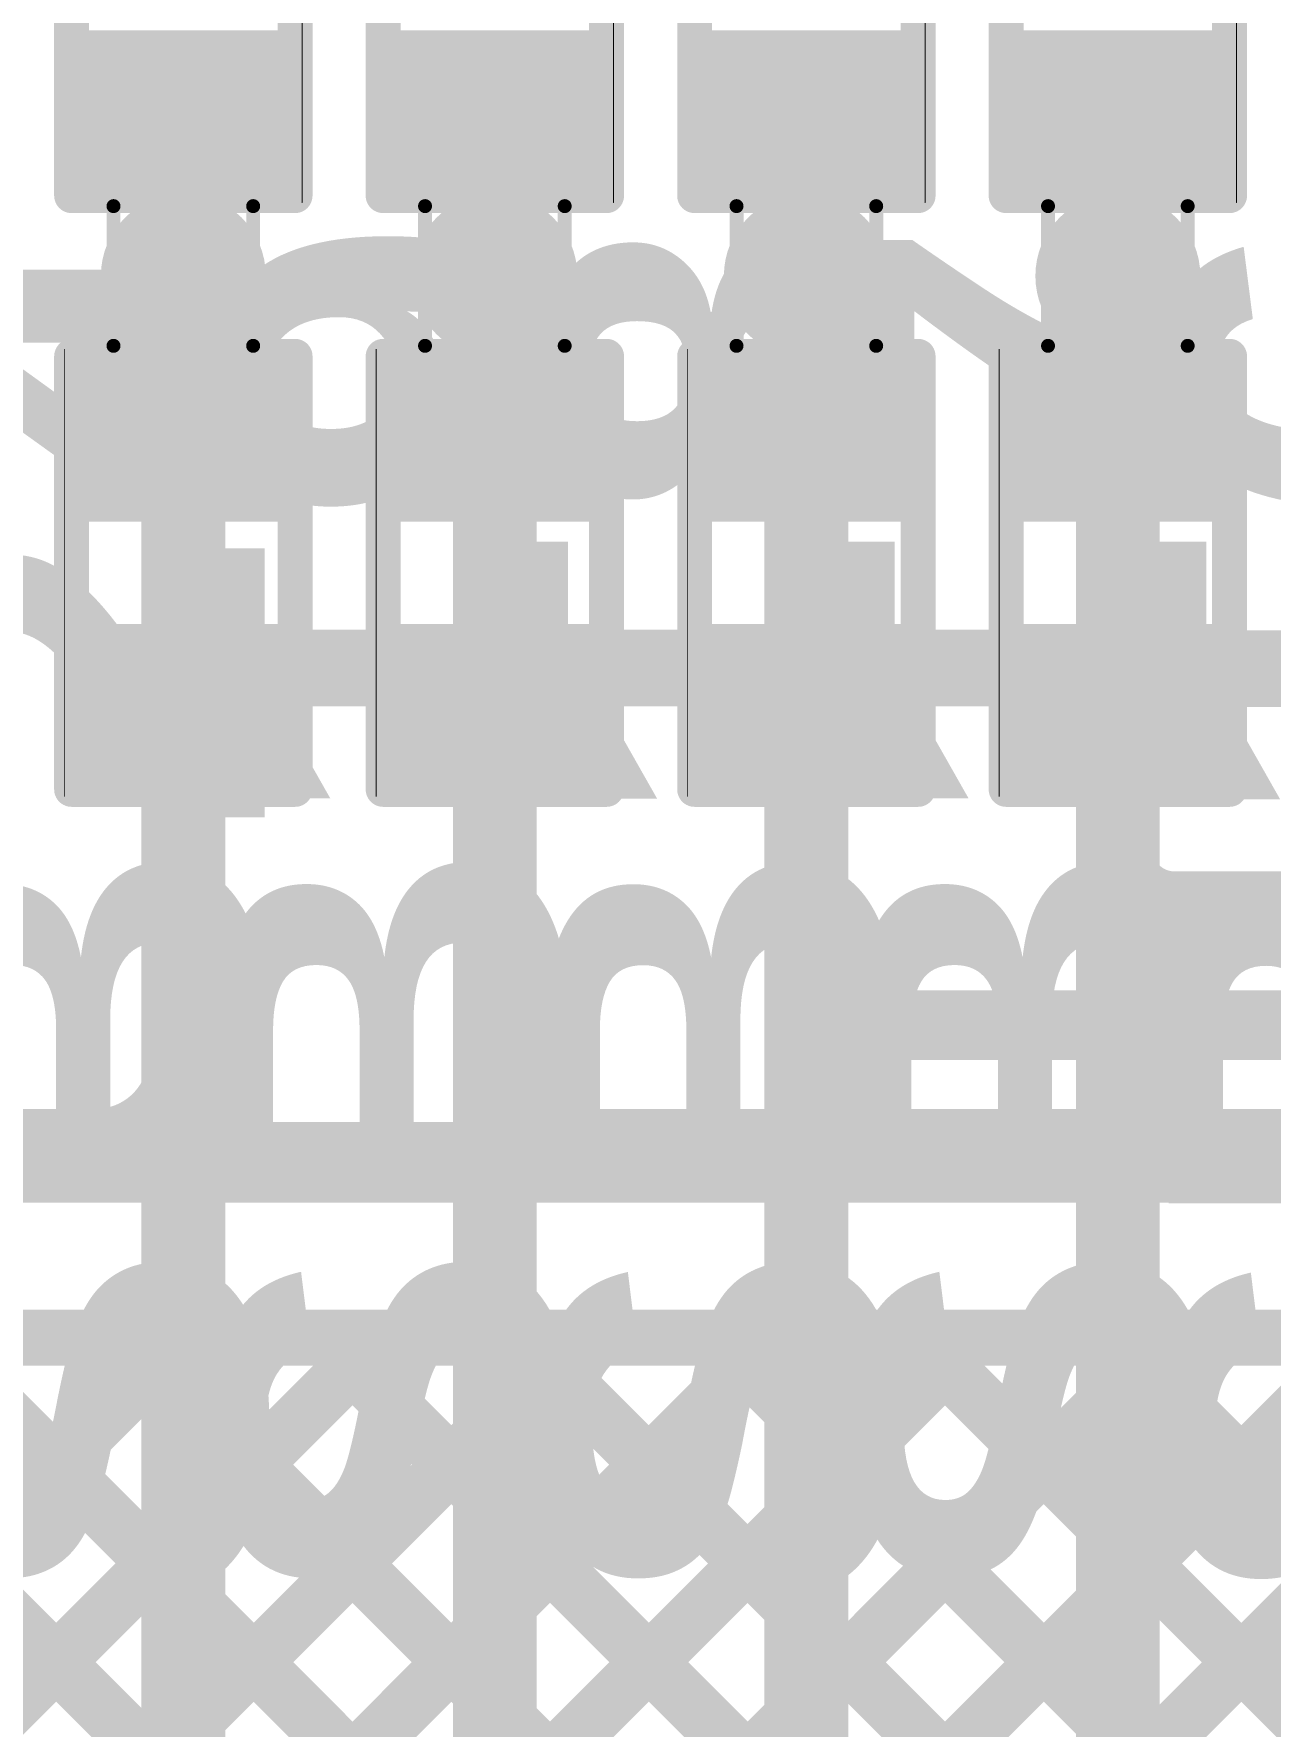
# Model space of a CAD drawing. Header units: inches. Extents: x -17 to 443, y -40 to 218.
# Drawn here: x 100.09 to 104.59, y 131.25 to 137.41 of the extents above; entities that cross this region are included whole.
import ezdxf

# ---------------------------------------------------------------- set-up
doc = ezdxf.new("R2010")
doc.units = ezdxf.units.IN
for name, color, linetype in [('Bottom Layer', 5, 'Continuous'), ('Drill Drawing', 1, 'Continuous'), ('Top Layer', 1, 'Continuous'), ('Top Overlay', 2, 'Continuous'), ('Top Paste', 8, 'Continuous'), ('Top Solder', 216, 'Continuous'), ('Via Holes', 16, 'Continuous')]:
    doc.layers.add(name, color=color, linetype=linetype)
doc.styles.add('Arial Black_Bold', font='', dxfattribs={"height": 0.2})
doc.styles.get('Arial Black_Bold').set_extended_font_data('Arial Black', bold=True)

# ---------------------------------------------------------------- blocks, each defined once
blk = doc.blocks.new('S______B______0402_17')
at = {"layer": 'Top Layer'}
for points in [[(-0.6985, -0.3175), (-0.6985, 0.3175), (-0.2413, 0.3175), (-0.2413, -0.3175)], [(0.2413, -0.3175), (0.2413, 0.3175), (0.6985, 0.3175), (0.6985, -0.3175)]]:
    blk.add_hatch(color=1, dxfattribs=at).paths.add_polyline_path(points)
at = {"layer": 'Top Paste'}
for points in [[(-0.6985, -0.3175), (-0.6985, 0.3175), (-0.2413, 0.3175), (-0.2413, -0.3175)], [(0.2413, -0.3175), (0.2413, 0.3175), (0.6985, 0.3175), (0.6985, -0.3175)]]:
    blk.add_hatch(color=8, dxfattribs=at).paths.add_polyline_path(points)
at = {"layer": 'Top Solder'}
for points in [[(-0.7535, -0.3725), (-0.7535, 0.3725), (-0.1863, 0.3725), (-0.1863, -0.3725)], [(0.1863, -0.3725), (0.1863, 0.3725), (0.7535, 0.3725), (0.7535, -0.3725)]]:
    blk.add_hatch(color=216, dxfattribs=at).paths.add_polyline_path(points)
at = {"layer": 'Top Overlay'}
for points in [[(-0.7874, 0.4064, 0.127, 0.127, 0), (0.7874, 0.4064, 0.127, 0.127, 0)], [(-0.7874, 0.4064, 0.127, 0.127, 0), (-0.7874, -0.4064, 0.127, 0.127, 0)], [(0.7874, 0.4064, 0.127, 0.127, 0), (0.7874, -0.4064, 0.127, 0.127, 0)], [(-0.7874, -0.4064, 0.127, 0.127, 0), (0.7874, -0.4064, 0.127, 0.127, 0)], [(-0.8128, -0.4318, 0.00323, 0.00323, 0), (0.8128, -0.4318, 0.00323, 0.00323, 0)]]:
    blk.add_lwpolyline(points, format="xyseb", dxfattribs=at)
for points in [[(-0.8191, 0.4064, 0.0635, 0.0635, 1), (-0.7556, 0.4064, 0.0635, 0.0635, 1)], [(-0.8191, 0.4064, 0.0635, 0.0635, 1), (-0.7556, 0.4064, 0.0635, 0.0635, 1)], [(0.7556, 0.4064, 0.0635, 0.0635, 1), (0.8191, 0.4064, 0.0635, 0.0635, 1)], [(0.7556, 0.4064, 0.0635, 0.0635, 1), (0.8191, 0.4064, 0.0635, 0.0635, 1)], [(-0.8191, -0.4064, 0.0635, 0.0635, 1), (-0.7556, -0.4064, 0.0635, 0.0635, 1)], [(-0.8191, -0.4064, 0.0635, 0.0635, 1), (-0.7556, -0.4064, 0.0635, 0.0635, 1)], [(0.7556, -0.4064, 0.0635, 0.0635, 1), (0.8191, -0.4064, 0.0635, 0.0635, 1)], [(0.7556, -0.4064, 0.0635, 0.0635, 1), (0.8191, -0.4064, 0.0635, 0.0635, 1)], [(-0.8136, -0.4318, 0.00161, 0.00161, 1), (-0.812, -0.4318, 0.00161, 0.00161, 1)], [(0.812, -0.4318, 0.00161, 0.00161, 1), (0.8136, -0.4318, 0.00161, 0.00161, 1)]]:
    blk.add_lwpolyline(points, format="xyseb", close=True, dxfattribs=at)
blk = doc.blocks.new('S______B______0402_18')
at = {"layer": 'Top Layer'}
for points in [[(-0.6985, -0.3175), (-0.6985, 0.3175), (-0.2413, 0.3175), (-0.2413, -0.3175)], [(0.2413, -0.3175), (0.2413, 0.3175), (0.6985, 0.3175), (0.6985, -0.3175)]]:
    blk.add_hatch(color=1, dxfattribs=at).paths.add_polyline_path(points)
at = {"layer": 'Top Paste'}
for points in [[(-0.6985, -0.3175), (-0.6985, 0.3175), (-0.2413, 0.3175), (-0.2413, -0.3175)], [(0.2413, -0.3175), (0.2413, 0.3175), (0.6985, 0.3175), (0.6985, -0.3175)]]:
    blk.add_hatch(color=8, dxfattribs=at).paths.add_polyline_path(points)
at = {"layer": 'Top Solder'}
for points in [[(-0.7535, -0.3725), (-0.7535, 0.3725), (-0.1863, 0.3725), (-0.1863, -0.3725)], [(0.1863, -0.3725), (0.1863, 0.3725), (0.7535, 0.3725), (0.7535, -0.3725)]]:
    blk.add_hatch(color=216, dxfattribs=at).paths.add_polyline_path(points)
at = {"layer": 'Top Overlay'}
for points in [[(-0.7874, 0.4064, 0.127, 0.127, 0), (0.7874, 0.4064, 0.127, 0.127, 0)], [(-0.7874, 0.4064, 0.127, 0.127, 0), (-0.7874, -0.4064, 0.127, 0.127, 0)], [(0.7874, 0.4064, 0.127, 0.127, 0), (0.7874, -0.4064, 0.127, 0.127, 0)], [(-0.7874, -0.4064, 0.127, 0.127, 0), (0.7874, -0.4064, 0.127, 0.127, 0)], [(-0.8128, -0.4318, 0.00323, 0.00323, 0), (0.8128, -0.4318, 0.00323, 0.00323, 0)]]:
    blk.add_lwpolyline(points, format="xyseb", dxfattribs=at)
for points in [[(-0.8191, 0.4064, 0.0635, 0.0635, 1), (-0.7556, 0.4064, 0.0635, 0.0635, 1)], [(-0.8191, 0.4064, 0.0635, 0.0635, 1), (-0.7556, 0.4064, 0.0635, 0.0635, 1)], [(0.7556, 0.4064, 0.0635, 0.0635, 1), (0.8191, 0.4064, 0.0635, 0.0635, 1)], [(0.7556, 0.4064, 0.0635, 0.0635, 1), (0.8191, 0.4064, 0.0635, 0.0635, 1)], [(-0.8191, -0.4064, 0.0635, 0.0635, 1), (-0.7556, -0.4064, 0.0635, 0.0635, 1)], [(-0.8191, -0.4064, 0.0635, 0.0635, 1), (-0.7556, -0.4064, 0.0635, 0.0635, 1)], [(0.7556, -0.4064, 0.0635, 0.0635, 1), (0.8191, -0.4064, 0.0635, 0.0635, 1)], [(0.7556, -0.4064, 0.0635, 0.0635, 1), (0.8191, -0.4064, 0.0635, 0.0635, 1)], [(-0.8136, -0.4318, 0.00161, 0.00161, 1), (-0.812, -0.4318, 0.00161, 0.00161, 1)], [(0.812, -0.4318, 0.00161, 0.00161, 1), (0.8136, -0.4318, 0.00161, 0.00161, 1)]]:
    blk.add_lwpolyline(points, format="xyseb", close=True, dxfattribs=at)
blk = doc.blocks.new('S______B______0402_19')
at = {"layer": 'Top Layer'}
for points in [[(-0.6985, -0.3175), (-0.6985, 0.3175), (-0.2413, 0.3175), (-0.2413, -0.3175)], [(0.2413, -0.3175), (0.2413, 0.3175), (0.6985, 0.3175), (0.6985, -0.3175)]]:
    blk.add_hatch(color=1, dxfattribs=at).paths.add_polyline_path(points)
at = {"layer": 'Top Paste'}
for points in [[(-0.6985, -0.3175), (-0.6985, 0.3175), (-0.2413, 0.3175), (-0.2413, -0.3175)], [(0.2413, -0.3175), (0.2413, 0.3175), (0.6985, 0.3175), (0.6985, -0.3175)]]:
    blk.add_hatch(color=8, dxfattribs=at).paths.add_polyline_path(points)
at = {"layer": 'Top Solder'}
for points in [[(-0.7535, -0.3725), (-0.7535, 0.3725), (-0.1863, 0.3725), (-0.1863, -0.3725)], [(0.1863, -0.3725), (0.1863, 0.3725), (0.7535, 0.3725), (0.7535, -0.3725)]]:
    blk.add_hatch(color=216, dxfattribs=at).paths.add_polyline_path(points)
at = {"layer": 'Top Overlay'}
for points in [[(-0.7874, 0.4064, 0.127, 0.127, 0), (0.7874, 0.4064, 0.127, 0.127, 0)], [(-0.7874, 0.4064, 0.127, 0.127, 0), (-0.7874, -0.4064, 0.127, 0.127, 0)], [(0.7874, 0.4064, 0.127, 0.127, 0), (0.7874, -0.4064, 0.127, 0.127, 0)], [(-0.7874, -0.4064, 0.127, 0.127, 0), (0.7874, -0.4064, 0.127, 0.127, 0)], [(-0.8128, -0.4318, 0.00323, 0.00323, 0), (0.8128, -0.4318, 0.00323, 0.00323, 0)]]:
    blk.add_lwpolyline(points, format="xyseb", dxfattribs=at)
for points in [[(-0.8191, 0.4064, 0.0635, 0.0635, 1), (-0.7556, 0.4064, 0.0635, 0.0635, 1)], [(-0.8191, 0.4064, 0.0635, 0.0635, 1), (-0.7556, 0.4064, 0.0635, 0.0635, 1)], [(0.7556, 0.4064, 0.0635, 0.0635, 1), (0.8191, 0.4064, 0.0635, 0.0635, 1)], [(0.7556, 0.4064, 0.0635, 0.0635, 1), (0.8191, 0.4064, 0.0635, 0.0635, 1)], [(-0.8191, -0.4064, 0.0635, 0.0635, 1), (-0.7556, -0.4064, 0.0635, 0.0635, 1)], [(-0.8191, -0.4064, 0.0635, 0.0635, 1), (-0.7556, -0.4064, 0.0635, 0.0635, 1)], [(0.7556, -0.4064, 0.0635, 0.0635, 1), (0.8191, -0.4064, 0.0635, 0.0635, 1)], [(0.7556, -0.4064, 0.0635, 0.0635, 1), (0.8191, -0.4064, 0.0635, 0.0635, 1)], [(-0.8136, -0.4318, 0.00161, 0.00161, 1), (-0.812, -0.4318, 0.00161, 0.00161, 1)], [(0.812, -0.4318, 0.00161, 0.00161, 1), (0.8136, -0.4318, 0.00161, 0.00161, 1)]]:
    blk.add_lwpolyline(points, format="xyseb", close=True, dxfattribs=at)
blk = doc.blocks.new('S______B______0402_20')
at = {"layer": 'Top Layer'}
for points in [[(-0.6985, -0.3175), (-0.6985, 0.3175), (-0.2413, 0.3175), (-0.2413, -0.3175)], [(0.2413, -0.3175), (0.2413, 0.3175), (0.6985, 0.3175), (0.6985, -0.3175)]]:
    blk.add_hatch(color=1, dxfattribs=at).paths.add_polyline_path(points)
at = {"layer": 'Top Paste'}
for points in [[(-0.6985, -0.3175), (-0.6985, 0.3175), (-0.2413, 0.3175), (-0.2413, -0.3175)], [(0.2413, -0.3175), (0.2413, 0.3175), (0.6985, 0.3175), (0.6985, -0.3175)]]:
    blk.add_hatch(color=8, dxfattribs=at).paths.add_polyline_path(points)
at = {"layer": 'Top Solder'}
for points in [[(-0.7535, -0.3725), (-0.7535, 0.3725), (-0.1863, 0.3725), (-0.1863, -0.3725)], [(0.1863, -0.3725), (0.1863, 0.3725), (0.7535, 0.3725), (0.7535, -0.3725)]]:
    blk.add_hatch(color=216, dxfattribs=at).paths.add_polyline_path(points)
at = {"layer": 'Top Overlay'}
for points in [[(-0.7874, 0.4064, 0.127, 0.127, 0), (0.7874, 0.4064, 0.127, 0.127, 0)], [(-0.7874, 0.4064, 0.127, 0.127, 0), (-0.7874, -0.4064, 0.127, 0.127, 0)], [(0.7874, 0.4064, 0.127, 0.127, 0), (0.7874, -0.4064, 0.127, 0.127, 0)], [(-0.7874, -0.4064, 0.127, 0.127, 0), (0.7874, -0.4064, 0.127, 0.127, 0)], [(-0.8128, -0.4318, 0.00323, 0.00323, 0), (0.8128, -0.4318, 0.00323, 0.00323, 0)]]:
    blk.add_lwpolyline(points, format="xyseb", dxfattribs=at)
for points in [[(-0.8191, 0.4064, 0.0635, 0.0635, 1), (-0.7556, 0.4064, 0.0635, 0.0635, 1)], [(-0.8191, 0.4064, 0.0635, 0.0635, 1), (-0.7556, 0.4064, 0.0635, 0.0635, 1)], [(0.7556, 0.4064, 0.0635, 0.0635, 1), (0.8191, 0.4064, 0.0635, 0.0635, 1)], [(0.7556, 0.4064, 0.0635, 0.0635, 1), (0.8191, 0.4064, 0.0635, 0.0635, 1)], [(-0.8191, -0.4064, 0.0635, 0.0635, 1), (-0.7556, -0.4064, 0.0635, 0.0635, 1)], [(-0.8191, -0.4064, 0.0635, 0.0635, 1), (-0.7556, -0.4064, 0.0635, 0.0635, 1)], [(0.7556, -0.4064, 0.0635, 0.0635, 1), (0.8191, -0.4064, 0.0635, 0.0635, 1)], [(0.7556, -0.4064, 0.0635, 0.0635, 1), (0.8191, -0.4064, 0.0635, 0.0635, 1)], [(-0.8136, -0.4318, 0.00161, 0.00161, 1), (-0.812, -0.4318, 0.00161, 0.00161, 1)], [(0.812, -0.4318, 0.00161, 0.00161, 1), (0.8136, -0.4318, 0.00161, 0.00161, 1)]]:
    blk.add_lwpolyline(points, format="xyseb", close=True, dxfattribs=at)
blk = doc.blocks.new('S______B______0402_21')
at = {"layer": 'Top Layer'}
for points in [[(-0.6985, -0.3175), (-0.6985, 0.3175), (-0.2413, 0.3175), (-0.2413, -0.3175)], [(0.2413, -0.3175), (0.2413, 0.3175), (0.6985, 0.3175), (0.6985, -0.3175)]]:
    blk.add_hatch(color=1, dxfattribs=at).paths.add_polyline_path(points)
at = {"layer": 'Top Paste'}
for points in [[(-0.6985, -0.3175), (-0.6985, 0.3175), (-0.2413, 0.3175), (-0.2413, -0.3175)], [(0.2413, -0.3175), (0.2413, 0.3175), (0.6985, 0.3175), (0.6985, -0.3175)]]:
    blk.add_hatch(color=8, dxfattribs=at).paths.add_polyline_path(points)
at = {"layer": 'Top Solder'}
for points in [[(-0.7535, -0.3725), (-0.7535, 0.3725), (-0.1863, 0.3725), (-0.1863, -0.3725)], [(0.1863, -0.3725), (0.1863, 0.3725), (0.7535, 0.3725), (0.7535, -0.3725)]]:
    blk.add_hatch(color=216, dxfattribs=at).paths.add_polyline_path(points)
at = {"layer": 'Top Overlay'}
for points in [[(-0.7874, 0.4064, 0.127, 0.127, 0), (0.7874, 0.4064, 0.127, 0.127, 0)], [(-0.7874, 0.4064, 0.127, 0.127, 0), (-0.7874, -0.4064, 0.127, 0.127, 0)], [(0.7874, 0.4064, 0.127, 0.127, 0), (0.7874, -0.4064, 0.127, 0.127, 0)], [(-0.7874, -0.4064, 0.127, 0.127, 0), (0.7874, -0.4064, 0.127, 0.127, 0)], [(-0.8128, -0.4318, 0.00323, 0.00323, 0), (0.8128, -0.4318, 0.00323, 0.00323, 0)]]:
    blk.add_lwpolyline(points, format="xyseb", dxfattribs=at)
for points in [[(-0.8191, 0.4064, 0.0635, 0.0635, 1), (-0.7556, 0.4064, 0.0635, 0.0635, 1)], [(-0.8191, 0.4064, 0.0635, 0.0635, 1), (-0.7556, 0.4064, 0.0635, 0.0635, 1)], [(0.7556, 0.4064, 0.0635, 0.0635, 1), (0.8191, 0.4064, 0.0635, 0.0635, 1)], [(0.7556, 0.4064, 0.0635, 0.0635, 1), (0.8191, 0.4064, 0.0635, 0.0635, 1)], [(-0.8191, -0.4064, 0.0635, 0.0635, 1), (-0.7556, -0.4064, 0.0635, 0.0635, 1)], [(-0.8191, -0.4064, 0.0635, 0.0635, 1), (-0.7556, -0.4064, 0.0635, 0.0635, 1)], [(0.7556, -0.4064, 0.0635, 0.0635, 1), (0.8191, -0.4064, 0.0635, 0.0635, 1)], [(0.7556, -0.4064, 0.0635, 0.0635, 1), (0.8191, -0.4064, 0.0635, 0.0635, 1)], [(-0.8136, -0.4318, 0.00161, 0.00161, 1), (-0.812, -0.4318, 0.00161, 0.00161, 1)], [(0.812, -0.4318, 0.00161, 0.00161, 1), (0.8136, -0.4318, 0.00161, 0.00161, 1)]]:
    blk.add_lwpolyline(points, format="xyseb", close=True, dxfattribs=at)
at = {"layer": 'Top Overlay', "style": 'Arial Black_Bold'}
blk.add_text('SB1', height=1.27, dxfattribs=at).set_placement((1.0689, -0.4388))
blk = doc.blocks.new('S______B______0402_30')
at = {"layer": 'Top Layer'}
for points in [[(-0.6985, -0.3175), (-0.6985, 0.3175), (-0.2413, 0.3175), (-0.2413, -0.3175)], [(0.2413, -0.3175), (0.2413, 0.3175), (0.6985, 0.3175), (0.6985, -0.3175)]]:
    blk.add_hatch(color=1, dxfattribs=at).paths.add_polyline_path(points)
at = {"layer": 'Top Paste'}
for points in [[(-0.6985, -0.3175), (-0.6985, 0.3175), (-0.2413, 0.3175), (-0.2413, -0.3175)], [(0.2413, -0.3175), (0.2413, 0.3175), (0.6985, 0.3175), (0.6985, -0.3175)]]:
    blk.add_hatch(color=8, dxfattribs=at).paths.add_polyline_path(points)
at = {"layer": 'Top Solder'}
for points in [[(-0.7535, -0.3725), (-0.7535, 0.3725), (-0.1863, 0.3725), (-0.1863, -0.3725)], [(0.1863, -0.3725), (0.1863, 0.3725), (0.7535, 0.3725), (0.7535, -0.3725)]]:
    blk.add_hatch(color=216, dxfattribs=at).paths.add_polyline_path(points)
at = {"layer": 'Top Overlay'}
for points in [[(-0.7874, -0.4064, 0.127, 0.127, 0), (-0.7874, 0.4064, 0.127, 0.127, 0)], [(0.7874, 0.4064, 0.127, 0.127, 0), (-0.7874, 0.4064, 0.127, 0.127, 0)], [(0.7874, -0.4064, 0.127, 0.127, 0), (0.7874, 0.4064, 0.127, 0.127, 0)], [(0.7874, -0.4064, 0.127, 0.127, 0), (-0.7874, -0.4064, 0.127, 0.127, 0)], [(0.8128, -0.4318, 0.00323, 0.00323, 0), (-0.8128, -0.4318, 0.00323, 0.00323, 0)]]:
    blk.add_lwpolyline(points, format="xyseb", dxfattribs=at)
for points in [[(-0.8191, 0.4064, 0.0635, 0.0635, 1), (-0.7556, 0.4064, 0.0635, 0.0635, 1)], [(-0.8191, 0.4064, 0.0635, 0.0635, 1), (-0.7556, 0.4064, 0.0635, 0.0635, 1)], [(0.7556, 0.4064, 0.0635, 0.0635, 1), (0.8191, 0.4064, 0.0635, 0.0635, 1)], [(0.7556, 0.4064, 0.0635, 0.0635, 1), (0.8191, 0.4064, 0.0635, 0.0635, 1)], [(-0.8191, -0.4064, 0.0635, 0.0635, 1), (-0.7556, -0.4064, 0.0635, 0.0635, 1)], [(-0.8191, -0.4064, 0.0635, 0.0635, 1), (-0.7556, -0.4064, 0.0635, 0.0635, 1)], [(0.7556, -0.4064, 0.0635, 0.0635, 1), (0.8191, -0.4064, 0.0635, 0.0635, 1)], [(0.7556, -0.4064, 0.0635, 0.0635, 1), (0.8191, -0.4064, 0.0635, 0.0635, 1)], [(-0.8136, -0.4318, 0.00161, 0.00161, 1), (-0.812, -0.4318, 0.00161, 0.00161, 1)], [(0.812, -0.4318, 0.00161, 0.00161, 1), (0.8136, -0.4318, 0.00161, 0.00161, 1)]]:
    blk.add_lwpolyline(points, format="xyseb", close=True, dxfattribs=at)
blk = doc.blocks.new('S______B______0402_143')
at = {"layer": 'Top Layer'}
for points in [[(-0.6985, -0.3175), (-0.6985, 0.3175), (-0.2413, 0.3175), (-0.2413, -0.3175)], [(0.2413, -0.3175), (0.2413, 0.3175), (0.6985, 0.3175), (0.6985, -0.3175)]]:
    blk.add_hatch(color=1, dxfattribs=at).paths.add_polyline_path(points)
at = {"layer": 'Top Paste'}
for points in [[(-0.6985, -0.3175), (-0.6985, 0.3175), (-0.2413, 0.3175), (-0.2413, -0.3175)], [(0.2413, -0.3175), (0.2413, 0.3175), (0.6985, 0.3175), (0.6985, -0.3175)]]:
    blk.add_hatch(color=8, dxfattribs=at).paths.add_polyline_path(points)
at = {"layer": 'Top Solder'}
for points in [[(-0.7535, -0.3725), (-0.7535, 0.3725), (-0.1863, 0.3725), (-0.1863, -0.3725)], [(0.1863, -0.3725), (0.1863, 0.3725), (0.7535, 0.3725), (0.7535, -0.3725)]]:
    blk.add_hatch(color=216, dxfattribs=at).paths.add_polyline_path(points)
at = {"layer": 'Top Overlay'}
for points in [[(0.7874, 0.4064, 0.127, 0.127, 0), (-0.7874, 0.4064, 0.127, 0.127, 0)], [(-0.7874, -0.4064, 0.127, 0.127, 0), (-0.7874, 0.4064, 0.127, 0.127, 0)], [(0.7874, -0.4064, 0.127, 0.127, 0), (0.7874, 0.4064, 0.127, 0.127, 0)], [(0.7874, -0.4064, 0.127, 0.127, 0), (-0.7874, -0.4064, 0.127, 0.127, 0)], [(0.8128, -0.4318, 0.00323, 0.00323, 0), (-0.8128, -0.4318, 0.00323, 0.00323, 0)]]:
    blk.add_lwpolyline(points, format="xyseb", dxfattribs=at)
for points in [[(-0.8191, 0.4064, 0.0635, 0.0635, 1), (-0.7556, 0.4064, 0.0635, 0.0635, 1)], [(-0.8191, 0.4064, 0.0635, 0.0635, 1), (-0.7556, 0.4064, 0.0635, 0.0635, 1)], [(0.7556, 0.4064, 0.0635, 0.0635, 1), (0.8191, 0.4064, 0.0635, 0.0635, 1)], [(0.7556, 0.4064, 0.0635, 0.0635, 1), (0.8191, 0.4064, 0.0635, 0.0635, 1)], [(-0.8191, -0.4064, 0.0635, 0.0635, 1), (-0.7556, -0.4064, 0.0635, 0.0635, 1)], [(-0.8191, -0.4064, 0.0635, 0.0635, 1), (-0.7556, -0.4064, 0.0635, 0.0635, 1)], [(0.7556, -0.4064, 0.0635, 0.0635, 1), (0.8191, -0.4064, 0.0635, 0.0635, 1)], [(0.7556, -0.4064, 0.0635, 0.0635, 1), (0.8191, -0.4064, 0.0635, 0.0635, 1)], [(-0.8136, -0.4318, 0.00161, 0.00161, 1), (-0.812, -0.4318, 0.00161, 0.00161, 1)], [(0.812, -0.4318, 0.00161, 0.00161, 1), (0.8136, -0.4318, 0.00161, 0.00161, 1)]]:
    blk.add_lwpolyline(points, format="xyseb", close=True, dxfattribs=at)
blk = doc.blocks.new('S______B______0402_147')
at = {"layer": 'Top Layer'}
for points in [[(-0.6985, -0.3175), (-0.6985, 0.3175), (-0.2413, 0.3175), (-0.2413, -0.3175)], [(0.2413, -0.3175), (0.2413, 0.3175), (0.6985, 0.3175), (0.6985, -0.3175)]]:
    blk.add_hatch(color=1, dxfattribs=at).paths.add_polyline_path(points)
at = {"layer": 'Top Paste'}
for points in [[(-0.6985, -0.3175), (-0.6985, 0.3175), (-0.2413, 0.3175), (-0.2413, -0.3175)], [(0.2413, -0.3175), (0.2413, 0.3175), (0.6985, 0.3175), (0.6985, -0.3175)]]:
    blk.add_hatch(color=8, dxfattribs=at).paths.add_polyline_path(points)
at = {"layer": 'Top Solder'}
for points in [[(-0.7535, -0.3725), (-0.7535, 0.3725), (-0.1863, 0.3725), (-0.1863, -0.3725)], [(0.1863, -0.3725), (0.1863, 0.3725), (0.7535, 0.3725), (0.7535, -0.3725)]]:
    blk.add_hatch(color=216, dxfattribs=at).paths.add_polyline_path(points)
at = {"layer": 'Top Overlay'}
for points in [[(0.7874, 0.4064, 0.127, 0.127, 0), (-0.7874, 0.4064, 0.127, 0.127, 0)], [(-0.7874, -0.4064, 0.127, 0.127, 0), (-0.7874, 0.4064, 0.127, 0.127, 0)], [(0.7874, -0.4064, 0.127, 0.127, 0), (0.7874, 0.4064, 0.127, 0.127, 0)], [(0.7874, -0.4064, 0.127, 0.127, 0), (-0.7874, -0.4064, 0.127, 0.127, 0)], [(0.8128, -0.4318, 0.00323, 0.00323, 0), (-0.8128, -0.4318, 0.00323, 0.00323, 0)]]:
    blk.add_lwpolyline(points, format="xyseb", dxfattribs=at)
for points in [[(-0.8191, 0.4064, 0.0635, 0.0635, 1), (-0.7556, 0.4064, 0.0635, 0.0635, 1)], [(-0.8191, 0.4064, 0.0635, 0.0635, 1), (-0.7556, 0.4064, 0.0635, 0.0635, 1)], [(0.7556, 0.4064, 0.0635, 0.0635, 1), (0.8191, 0.4064, 0.0635, 0.0635, 1)], [(0.7556, 0.4064, 0.0635, 0.0635, 1), (0.8191, 0.4064, 0.0635, 0.0635, 1)], [(-0.8191, -0.4064, 0.0635, 0.0635, 1), (-0.7556, -0.4064, 0.0635, 0.0635, 1)], [(-0.8191, -0.4064, 0.0635, 0.0635, 1), (-0.7556, -0.4064, 0.0635, 0.0635, 1)], [(0.7556, -0.4064, 0.0635, 0.0635, 1), (0.8191, -0.4064, 0.0635, 0.0635, 1)], [(0.7556, -0.4064, 0.0635, 0.0635, 1), (0.8191, -0.4064, 0.0635, 0.0635, 1)], [(-0.8136, -0.4318, 0.00161, 0.00161, 1), (-0.812, -0.4318, 0.00161, 0.00161, 1)], [(0.812, -0.4318, 0.00161, 0.00161, 1), (0.8136, -0.4318, 0.00161, 0.00161, 1)]]:
    blk.add_lwpolyline(points, format="xyseb", close=True, dxfattribs=at)
blk = doc.blocks.new('S______B______0402_148')
at = {"layer": 'Top Layer'}
for points in [[(-0.6985, -0.3175), (-0.6985, 0.3175), (-0.2413, 0.3175), (-0.2413, -0.3175)], [(0.2413, -0.3175), (0.2413, 0.3175), (0.6985, 0.3175), (0.6985, -0.3175)]]:
    blk.add_hatch(color=1, dxfattribs=at).paths.add_polyline_path(points)
at = {"layer": 'Top Paste'}
for points in [[(-0.6985, -0.3175), (-0.6985, 0.3175), (-0.2413, 0.3175), (-0.2413, -0.3175)], [(0.2413, -0.3175), (0.2413, 0.3175), (0.6985, 0.3175), (0.6985, -0.3175)]]:
    blk.add_hatch(color=8, dxfattribs=at).paths.add_polyline_path(points)
at = {"layer": 'Top Solder'}
for points in [[(-0.7535, -0.3725), (-0.7535, 0.3725), (-0.1863, 0.3725), (-0.1863, -0.3725)], [(0.1863, -0.3725), (0.1863, 0.3725), (0.7535, 0.3725), (0.7535, -0.3725)]]:
    blk.add_hatch(color=216, dxfattribs=at).paths.add_polyline_path(points)
at = {"layer": 'Top Overlay'}
for points in [[(0.7874, 0.4064, 0.127, 0.127, 0), (-0.7874, 0.4064, 0.127, 0.127, 0)], [(-0.7874, -0.4064, 0.127, 0.127, 0), (-0.7874, 0.4064, 0.127, 0.127, 0)], [(0.7874, -0.4064, 0.127, 0.127, 0), (0.7874, 0.4064, 0.127, 0.127, 0)], [(0.7874, -0.4064, 0.127, 0.127, 0), (-0.7874, -0.4064, 0.127, 0.127, 0)], [(0.8128, -0.4318, 0.00323, 0.00323, 0), (-0.8128, -0.4318, 0.00323, 0.00323, 0)]]:
    blk.add_lwpolyline(points, format="xyseb", dxfattribs=at)
for points in [[(-0.8191, 0.4064, 0.0635, 0.0635, 1), (-0.7556, 0.4064, 0.0635, 0.0635, 1)], [(-0.8191, 0.4064, 0.0635, 0.0635, 1), (-0.7556, 0.4064, 0.0635, 0.0635, 1)], [(0.7556, 0.4064, 0.0635, 0.0635, 1), (0.8191, 0.4064, 0.0635, 0.0635, 1)], [(0.7556, 0.4064, 0.0635, 0.0635, 1), (0.8191, 0.4064, 0.0635, 0.0635, 1)], [(-0.8191, -0.4064, 0.0635, 0.0635, 1), (-0.7556, -0.4064, 0.0635, 0.0635, 1)], [(-0.8191, -0.4064, 0.0635, 0.0635, 1), (-0.7556, -0.4064, 0.0635, 0.0635, 1)], [(0.7556, -0.4064, 0.0635, 0.0635, 1), (0.8191, -0.4064, 0.0635, 0.0635, 1)], [(0.7556, -0.4064, 0.0635, 0.0635, 1), (0.8191, -0.4064, 0.0635, 0.0635, 1)], [(-0.8136, -0.4318, 0.00161, 0.00161, 1), (-0.812, -0.4318, 0.00161, 0.00161, 1)], [(0.812, -0.4318, 0.00161, 0.00161, 1), (0.8136, -0.4318, 0.00161, 0.00161, 1)]]:
    blk.add_lwpolyline(points, format="xyseb", close=True, dxfattribs=at)

msp = doc.modelspace()

# ---------------------------------------------------------------- hatches: boundary and pattern name
at = {"layer": 'Bottom Layer'}
h = msp.add_hatch(color=5, dxfattribs=at)
edge = h.paths.add_edge_path()
edge.add_arc((100.6336, 136.5263), 0.3, 0, 360)
h = msp.add_hatch(color=5, dxfattribs=at)
edge = h.paths.add_edge_path()
edge.add_arc((101.7667, 136.5263), 0.3, 0, 360)
h = msp.add_hatch(color=5, dxfattribs=at)
edge = h.paths.add_edge_path()
edge.add_arc((102.8997, 136.5263), 0.3, 0, 360)
h = msp.add_hatch(color=5, dxfattribs=at)
edge = h.paths.add_edge_path()
edge.add_arc((104.0327, 136.5263), 0.3, 0, 360)
at = {"layer": 'Top Layer'}
h = msp.add_hatch(color=1, dxfattribs=at)
edge = h.paths.add_edge_path()
edge.add_arc((100.6336, 136.5263), 0.3, 0, 360)
h = msp.add_hatch(color=1, dxfattribs=at)
edge = h.paths.add_edge_path()
edge.add_arc((101.7667, 136.5263), 0.3, 0, 360)
h = msp.add_hatch(color=1, dxfattribs=at)
edge = h.paths.add_edge_path()
edge.add_arc((102.8997, 136.5263), 0.3, 0, 360)
h = msp.add_hatch(color=1, dxfattribs=at)
edge = h.paths.add_edge_path()
edge.add_arc((104.0327, 136.5263), 0.3, 0, 360)
at = {"layer": 'Via Holes'}
h = msp.add_hatch(color=7, dxfattribs=at)
edge = h.paths.add_edge_path()
edge.add_arc((100.6336, 136.5263), 0.15, 0, 360)
h = msp.add_hatch(color=7, dxfattribs=at)
edge = h.paths.add_edge_path()
edge.add_arc((101.7667, 136.5263), 0.15, 0, 360)
h = msp.add_hatch(color=7, dxfattribs=at)
edge = h.paths.add_edge_path()
edge.add_arc((102.8997, 136.5263), 0.15, 0, 360)
h = msp.add_hatch(color=7, dxfattribs=at)
edge = h.paths.add_edge_path()
edge.add_arc((104.0327, 136.5263), 0.15, 0, 360)

# ---------------------------------------------------------------- linework, layer by layer
at = {"layer": 'Bottom Layer'}
for points in [[(100.6336, 127.0651, 0.3048, 0.3048, 0), (100.6336, 136.5263, 0.3048, 0.3048, 0)], [(101.7667, 125.1554, 0.3048, 0.3048, 0), (101.7667, 136.5263, 0.3048, 0.3048, 0)], [(102.8997, 126.5038, 0.3048, 0.3048, 0), (102.8997, 136.5263, 0.3048, 0.3048, 0)], [(104.0327, 127.2815, 0.3048, 0.3048, 0), (104.0327, 136.5263, 0.3048, 0.3048, 0)]]:
    msp.add_lwpolyline(points, format="xyseb", dxfattribs=at)
for points in [[(100.5574, 136.5263, 0.1524, 0.1524, 1), (100.7098, 136.5263, 0.1524, 0.1524, 1)], [(101.6905, 136.5263, 0.1524, 0.1524, 1), (101.8429, 136.5263, 0.1524, 0.1524, 1)], [(102.8235, 136.5263, 0.1524, 0.1524, 1), (102.9759, 136.5263, 0.1524, 0.1524, 1)], [(103.9565, 136.5263, 0.1524, 0.1524, 1), (104.1089, 136.5263, 0.1524, 0.1524, 1)]]:
    msp.add_lwpolyline(points, format="xyseb", close=True, dxfattribs=at)
at = {"layer": 'Drill Drawing'}
for points in [[(100.3796, 136.7803, 0.0508, 0.0508, 0), (100.8876, 136.7803, 0.0508, 0.0508, 0)], [(100.3796, 136.2723, 0.0508, 0.0508, 0), (100.3796, 136.7803, 0.0508, 0.0508, 0)], [(100.8876, 136.2723, 0.0508, 0.0508, 0), (100.8876, 136.7803, 0.0508, 0.0508, 0)], [(101.5127, 136.7803, 0.0508, 0.0508, 0), (102.0207, 136.7803, 0.0508, 0.0508, 0)], [(101.5127, 136.2723, 0.0508, 0.0508, 0), (101.5127, 136.7803, 0.0508, 0.0508, 0)], [(102.0207, 136.2723, 0.0508, 0.0508, 0), (102.0207, 136.7803, 0.0508, 0.0508, 0)], [(102.6457, 136.7803, 0.0508, 0.0508, 0), (103.1537, 136.7803, 0.0508, 0.0508, 0)], [(102.6457, 136.2723, 0.0508, 0.0508, 0), (102.6457, 136.7803, 0.0508, 0.0508, 0)], [(103.1537, 136.2723, 0.0508, 0.0508, 0), (103.1537, 136.7803, 0.0508, 0.0508, 0)], [(103.7787, 136.7803, 0.0508, 0.0508, 0), (104.2867, 136.7803, 0.0508, 0.0508, 0)], [(103.7787, 136.2723, 0.0508, 0.0508, 0), (103.7787, 136.7803, 0.0508, 0.0508, 0)], [(104.2867, 136.2723, 0.0508, 0.0508, 0), (104.2867, 136.7803, 0.0508, 0.0508, 0)], [(100.3796, 136.2723, 0.0508, 0.0508, 0), (100.8876, 136.2723, 0.0508, 0.0508, 0)], [(101.5127, 136.2723, 0.0508, 0.0508, 0), (102.0207, 136.2723, 0.0508, 0.0508, 0)], [(102.6457, 136.2723, 0.0508, 0.0508, 0), (103.1537, 136.2723, 0.0508, 0.0508, 0)], [(103.7787, 136.2723, 0.0508, 0.0508, 0), (104.2867, 136.2723, 0.0508, 0.0508, 0)]]:
    msp.add_lwpolyline(points, format="xyseb", dxfattribs=at)
for points in [[(100.3669, 136.7803, 0.0254, 0.0254, 1), (100.3923, 136.7803, 0.0254, 0.0254, 1)], [(100.3669, 136.7803, 0.0254, 0.0254, 1), (100.3923, 136.7803, 0.0254, 0.0254, 1)], [(100.8749, 136.7803, 0.0254, 0.0254, 1), (100.9003, 136.7803, 0.0254, 0.0254, 1)], [(100.8749, 136.7803, 0.0254, 0.0254, 1), (100.9003, 136.7803, 0.0254, 0.0254, 1)], [(101.5, 136.7803, 0.0254, 0.0254, 1), (101.5254, 136.7803, 0.0254, 0.0254, 1)], [(101.5, 136.7803, 0.0254, 0.0254, 1), (101.5254, 136.7803, 0.0254, 0.0254, 1)], [(102.008, 136.7803, 0.0254, 0.0254, 1), (102.0334, 136.7803, 0.0254, 0.0254, 1)], [(102.008, 136.7803, 0.0254, 0.0254, 1), (102.0334, 136.7803, 0.0254, 0.0254, 1)], [(102.633, 136.7803, 0.0254, 0.0254, 1), (102.6584, 136.7803, 0.0254, 0.0254, 1)], [(102.633, 136.7803, 0.0254, 0.0254, 1), (102.6584, 136.7803, 0.0254, 0.0254, 1)], [(103.141, 136.7803, 0.0254, 0.0254, 1), (103.1664, 136.7803, 0.0254, 0.0254, 1)], [(103.141, 136.7803, 0.0254, 0.0254, 1), (103.1664, 136.7803, 0.0254, 0.0254, 1)], [(103.766, 136.7803, 0.0254, 0.0254, 1), (103.7914, 136.7803, 0.0254, 0.0254, 1)], [(103.766, 136.7803, 0.0254, 0.0254, 1), (103.7914, 136.7803, 0.0254, 0.0254, 1)], [(104.274, 136.7803, 0.0254, 0.0254, 1), (104.2994, 136.7803, 0.0254, 0.0254, 1)], [(104.274, 136.7803, 0.0254, 0.0254, 1), (104.2994, 136.7803, 0.0254, 0.0254, 1)], [(100.3669, 136.2723, 0.0254, 0.0254, 1), (100.3923, 136.2723, 0.0254, 0.0254, 1)], [(100.3669, 136.2723, 0.0254, 0.0254, 1), (100.3923, 136.2723, 0.0254, 0.0254, 1)], [(100.8749, 136.2723, 0.0254, 0.0254, 1), (100.9003, 136.2723, 0.0254, 0.0254, 1)], [(100.8749, 136.2723, 0.0254, 0.0254, 1), (100.9003, 136.2723, 0.0254, 0.0254, 1)], [(101.5, 136.2723, 0.0254, 0.0254, 1), (101.5254, 136.2723, 0.0254, 0.0254, 1)], [(101.5, 136.2723, 0.0254, 0.0254, 1), (101.5254, 136.2723, 0.0254, 0.0254, 1)], [(102.008, 136.2723, 0.0254, 0.0254, 1), (102.0334, 136.2723, 0.0254, 0.0254, 1)], [(102.008, 136.2723, 0.0254, 0.0254, 1), (102.0334, 136.2723, 0.0254, 0.0254, 1)], [(102.633, 136.2723, 0.0254, 0.0254, 1), (102.6584, 136.2723, 0.0254, 0.0254, 1)], [(102.633, 136.2723, 0.0254, 0.0254, 1), (102.6584, 136.2723, 0.0254, 0.0254, 1)], [(103.141, 136.2723, 0.0254, 0.0254, 1), (103.1664, 136.2723, 0.0254, 0.0254, 1)], [(103.141, 136.2723, 0.0254, 0.0254, 1), (103.1664, 136.2723, 0.0254, 0.0254, 1)], [(103.766, 136.2723, 0.0254, 0.0254, 1), (103.7914, 136.2723, 0.0254, 0.0254, 1)], [(103.766, 136.2723, 0.0254, 0.0254, 1), (103.7914, 136.2723, 0.0254, 0.0254, 1)], [(104.274, 136.2723, 0.0254, 0.0254, 1), (104.2994, 136.2723, 0.0254, 0.0254, 1)], [(104.274, 136.2723, 0.0254, 0.0254, 1), (104.2994, 136.2723, 0.0254, 0.0254, 1)]]:
    msp.add_lwpolyline(points, format="xyseb", close=True, dxfattribs=at)
at = {"layer": 'Top Layer'}
for points in [[(100.6336, 136.5263, 0.381, 0.381, 0), (100.6336, 137.1359, 0.381, 0.381, 0)], [(101.7667, 136.5263, 0.381, 0.381, 0), (101.7667, 137.1359, 0.381, 0.381, 0)], [(102.8997, 136.5263, 0.381, 0.381, 0), (102.8997, 137.1359, 0.381, 0.381, 0)], [(104.0327, 136.5263, 0.381, 0.381, 0), (104.0327, 137.1359, 0.381, 0.381, 0)], [(100.6336, 135.9167, 0.381, 0.381, 0), (100.6336, 136.5263, 0.381, 0.381, 0)], [(101.7667, 135.9167, 0.381, 0.381, 0), (101.7667, 136.5263, 0.381, 0.381, 0)], [(102.8997, 135.9167, 0.381, 0.381, 0), (102.8997, 136.5263, 0.381, 0.381, 0)], [(104.0327, 135.9167, 0.381, 0.381, 0), (104.0327, 136.5263, 0.381, 0.381, 0)], [(100.6336, 133.6892, 0.254, 0.254, 0), (100.6336, 134.9769, 0.254, 0.254, 0)], [(101.7667, 133.6892, 0.254, 0.254, 0), (101.7667, 134.9769, 0.254, 0.254, 0)], [(102.8997, 134.0425, 0.254, 0.254, 0), (102.8997, 134.9769, 0.254, 0.254, 0)], [(104.0327, 134.4404, 0.254, 0.254, 0), (104.0327, 134.9769, 0.254, 0.254, 0)], [(104.239, 134.2341, 0.254, 0.254, -0.414214), (104.0327, 134.4404, 0.254, 0.254, 0)], [(104.239, 134.2341, 0.254, 0.254, 0), (105.683, 134.2341, 0.254, 0.254, 0)], [(103.1399, 133.8023, 0.254, 0.254, -0.414214), (102.8997, 134.0425, 0.254, 0.254, 0)], [(103.1399, 133.8023, 0.254, 0.254, 0), (105.7532, 133.8023, 0.254, 0.254, 0)], [(100.6336, 133.6892, 0.254, 0.254, -0.414214), (100.3149, 133.3705, 0.254, 0.254, 0)], [(102.0854, 133.3705, 0.254, 0.254, -0.414214), (101.7667, 133.6892, 0.254, 0.254, 0)], [(94.4023, 133.3705, 0.254, 0.254, 0), (100.3149, 133.3705, 0.254, 0.254, 0)], [(102.0854, 133.3705, 0.254, 0.254, 0), (105.8212, 133.3705, 0.254, 0.254, 0)], [(89.2115, 121.2443, 0.2032, 0.2032, 0), (100.6327, 132.6655, 0.2032, 0.2032, 0)], [(89.2115, 120.5258, 0.2032, 0.2032, 0), (101.3511, 132.6655, 0.2032, 0.2032, 0)], [(89.3252, 119.9212, 0.2032, 0.2032, 0), (102.0695, 132.6655, 0.2032, 0.2032, 0)], [(89.3252, 119.9212, 0.2032, 0.2032, 0), (102.0695, 132.6655, 0.2032, 0.2032, 0)], [(89.7527, 119.6303, 0.2032, 0.2032, 0), (102.788, 132.6655, 0.2032, 0.2032, 0)], [(90.4562, 119.6153, 0.2032, 0.2032, 0), (103.5064, 132.6655, 0.2032, 0.2032, 0)], [(91.1746, 119.6153, 0.2032, 0.2032, 0), (104.2248, 132.6655, 0.2032, 0.2032, 0)], [(91.8931, 119.6153, 0.2032, 0.2032, 0), (104.9432, 132.6655, 0.2032, 0.2032, 0)], [(92.6115, 119.6153, 0.2032, 0.2032, 0), (105.6616, 132.6655, 0.2032, 0.2032, 0)], [(95.0226, 132.6655, 0.2032, 0.2032, 0), (106.6869, 132.6655, 0.2032, 0.2032, 0)], [(95.0226, 132.6655, 0.2032, 0.2032, 0), (106.6869, 132.6655, 0.2032, 0.2032, 0)], [(98.9913, 132.6655, 0.2032, 0.2032, 0), (111.5157, 120.1411, 0.2032, 0.2032, 0)], [(99.7098, 132.6655, 0.2032, 0.2032, 0), (111.5157, 120.8595, 0.2032, 0.2032, 0)], [(100.4282, 132.6655, 0.2032, 0.2032, 0), (111.5157, 121.578, 0.2032, 0.2032, 0)], [(101.1466, 132.6655, 0.2032, 0.2032, 0), (111.5157, 122.2964, 0.2032, 0.2032, 0)], [(101.865, 132.6655, 0.2032, 0.2032, 0), (111.5157, 123.0148, 0.2032, 0.2032, 0)], [(102.5834, 132.6655, 0.2032, 0.2032, 0), (111.5157, 123.7332, 0.2032, 0.2032, 0)], [(103.3019, 132.6655, 0.2032, 0.2032, 0), (111.5157, 124.4516, 0.2032, 0.2032, 0)], [(104.0203, 132.6655, 0.2032, 0.2032, 0), (111.5157, 125.1701, 0.2032, 0.2032, 0)]]:
    msp.add_lwpolyline(points, format="xyseb", dxfattribs=at)
for points in [[(100.5384, 137.1359, 0.1905, 0.1905, 1), (100.7289, 137.1359, 0.1905, 0.1905, 1)], [(101.6714, 137.1359, 0.1905, 0.1905, 1), (101.8619, 137.1359, 0.1905, 0.1905, 1)], [(102.8044, 137.1359, 0.1905, 0.1905, 1), (102.9949, 137.1359, 0.1905, 0.1905, 1)], [(103.9374, 137.1359, 0.1905, 0.1905, 1), (104.1279, 137.1359, 0.1905, 0.1905, 1)], [(100.5384, 136.5263, 0.1905, 0.1905, 1), (100.7289, 136.5263, 0.1905, 0.1905, 1)], [(100.5384, 136.5263, 0.1905, 0.1905, 1), (100.7289, 136.5263, 0.1905, 0.1905, 1)], [(101.6714, 136.5263, 0.1905, 0.1905, 1), (101.8619, 136.5263, 0.1905, 0.1905, 1)], [(101.6714, 136.5263, 0.1905, 0.1905, 1), (101.8619, 136.5263, 0.1905, 0.1905, 1)], [(102.8044, 136.5263, 0.1905, 0.1905, 1), (102.9949, 136.5263, 0.1905, 0.1905, 1)], [(102.8044, 136.5263, 0.1905, 0.1905, 1), (102.9949, 136.5263, 0.1905, 0.1905, 1)], [(103.9374, 136.5263, 0.1905, 0.1905, 1), (104.1279, 136.5263, 0.1905, 0.1905, 1)], [(103.9374, 136.5263, 0.1905, 0.1905, 1), (104.1279, 136.5263, 0.1905, 0.1905, 1)], [(100.5384, 135.9167, 0.1905, 0.1905, 1), (100.7289, 135.9167, 0.1905, 0.1905, 1)], [(101.6714, 135.9167, 0.1905, 0.1905, 1), (101.8619, 135.9167, 0.1905, 0.1905, 1)], [(102.8044, 135.9167, 0.1905, 0.1905, 1), (102.9949, 135.9167, 0.1905, 0.1905, 1)], [(103.9374, 135.9167, 0.1905, 0.1905, 1), (104.1279, 135.9167, 0.1905, 0.1905, 1)], [(100.5701, 134.9769, 0.127, 0.127, 1), (100.6971, 134.9769, 0.127, 0.127, 1)], [(101.7032, 134.9769, 0.127, 0.127, 1), (101.8302, 134.9769, 0.127, 0.127, 1)], [(102.8362, 134.9769, 0.127, 0.127, 1), (102.9632, 134.9769, 0.127, 0.127, 1)], [(103.9692, 134.9769, 0.127, 0.127, 1), (104.0962, 134.9769, 0.127, 0.127, 1)], [(103.9692, 134.4404, 0.127, 0.127, 1), (104.0962, 134.4404, 0.127, 0.127, 1)], [(103.9692, 134.4404, 0.127, 0.127, 1), (104.0962, 134.4404, 0.127, 0.127, 1)], [(104.1755, 134.2341, 0.127, 0.127, 1), (104.3025, 134.2341, 0.127, 0.127, 1)], [(104.1755, 134.2341, 0.127, 0.127, 1), (104.3025, 134.2341, 0.127, 0.127, 1)], [(102.8362, 134.0425, 0.127, 0.127, 1), (102.9632, 134.0425, 0.127, 0.127, 1)], [(102.8362, 134.0425, 0.127, 0.127, 1), (102.9632, 134.0425, 0.127, 0.127, 1)], [(103.0764, 133.8023, 0.127, 0.127, 1), (103.2034, 133.8023, 0.127, 0.127, 1)], [(103.0764, 133.8023, 0.127, 0.127, 1), (103.2034, 133.8023, 0.127, 0.127, 1)], [(100.5701, 133.6892, 0.127, 0.127, 1), (100.6971, 133.6892, 0.127, 0.127, 1)], [(100.5701, 133.6892, 0.127, 0.127, 1), (100.6971, 133.6892, 0.127, 0.127, 1)], [(101.7032, 133.6892, 0.127, 0.127, 1), (101.8302, 133.6892, 0.127, 0.127, 1)], [(101.7032, 133.6892, 0.127, 0.127, 1), (101.8302, 133.6892, 0.127, 0.127, 1)], [(100.2514, 133.3705, 0.127, 0.127, 1), (100.3784, 133.3705, 0.127, 0.127, 1)], [(100.2514, 133.3705, 0.127, 0.127, 1), (100.3784, 133.3705, 0.127, 0.127, 1)], [(102.0219, 133.3705, 0.127, 0.127, 1), (102.1489, 133.3705, 0.127, 0.127, 1)], [(102.0219, 133.3705, 0.127, 0.127, 1), (102.1489, 133.3705, 0.127, 0.127, 1)], [(100.3774, 132.6655, 0.1016, 0.1016, 1), (100.479, 132.6655, 0.1016, 0.1016, 1)], [(100.5819, 132.6655, 0.1016, 0.1016, 1), (100.6835, 132.6655, 0.1016, 0.1016, 1)], [(101.0958, 132.6655, 0.1016, 0.1016, 1), (101.1974, 132.6655, 0.1016, 0.1016, 1)], [(101.3003, 132.6655, 0.1016, 0.1016, 1), (101.4019, 132.6655, 0.1016, 0.1016, 1)], [(101.8142, 132.6655, 0.1016, 0.1016, 1), (101.9158, 132.6655, 0.1016, 0.1016, 1)], [(102.0187, 132.6655, 0.1016, 0.1016, 1), (102.1203, 132.6655, 0.1016, 0.1016, 1)], [(102.0187, 132.6655, 0.1016, 0.1016, 1), (102.1203, 132.6655, 0.1016, 0.1016, 1)], [(102.5326, 132.6655, 0.1016, 0.1016, 1), (102.6342, 132.6655, 0.1016, 0.1016, 1)], [(102.7372, 132.6655, 0.1016, 0.1016, 1), (102.8388, 132.6655, 0.1016, 0.1016, 1)], [(103.2511, 132.6655, 0.1016, 0.1016, 1), (103.3527, 132.6655, 0.1016, 0.1016, 1)], [(103.4556, 132.6655, 0.1016, 0.1016, 1), (103.5572, 132.6655, 0.1016, 0.1016, 1)], [(103.9695, 132.6655, 0.1016, 0.1016, 1), (104.0711, 132.6655, 0.1016, 0.1016, 1)], [(104.174, 132.6655, 0.1016, 0.1016, 1), (104.2756, 132.6655, 0.1016, 0.1016, 1)]]:
    msp.add_lwpolyline(points, format="xyseb", close=True, dxfattribs=at)

# ---------------------------------------------------------------- block references
for name, p, rotation in [('S______B______0402_21', (105.1657, 137.6058), 90), ('S______B______0402_17', (100.6336, 137.6058), 90), ('S______B______0402_18', (101.7667, 137.6058), 90), ('S______B______0402_19', (102.8997, 137.6058), 90), ('S______B______0402_20', (104.0327, 137.6058), 90), ('S______B______0402_143', (100.6336, 135.4468), 270), ('S______B______0402_30', (101.7667, 135.4468), 270), ('S______B______0402_147', (102.8997, 135.4468), 270), ('S______B______0402_148', (104.0327, 135.4468), 270)]:
    msp.add_blockref(name, p, dxfattribs=dict(rotation=rotation))

# ---------------------------------------------------------------- texts
at = {"layer": 'Top Overlay', "style": 'Arial Black_Bold'}
for s, p in [('SB24', (100.929, 131.667)), ('SB19', (102.0326, 131.667)), ('SB18', (103.2212, 131.6664)), ('SB17', (104.3542, 131.667)), ('SB16', (105.4872, 131.6641))]:
    msp.add_text(s, height=1.27, rotation=90, dxfattribs=at).set_placement(p)

doc.saveas('drawing.dxf')
